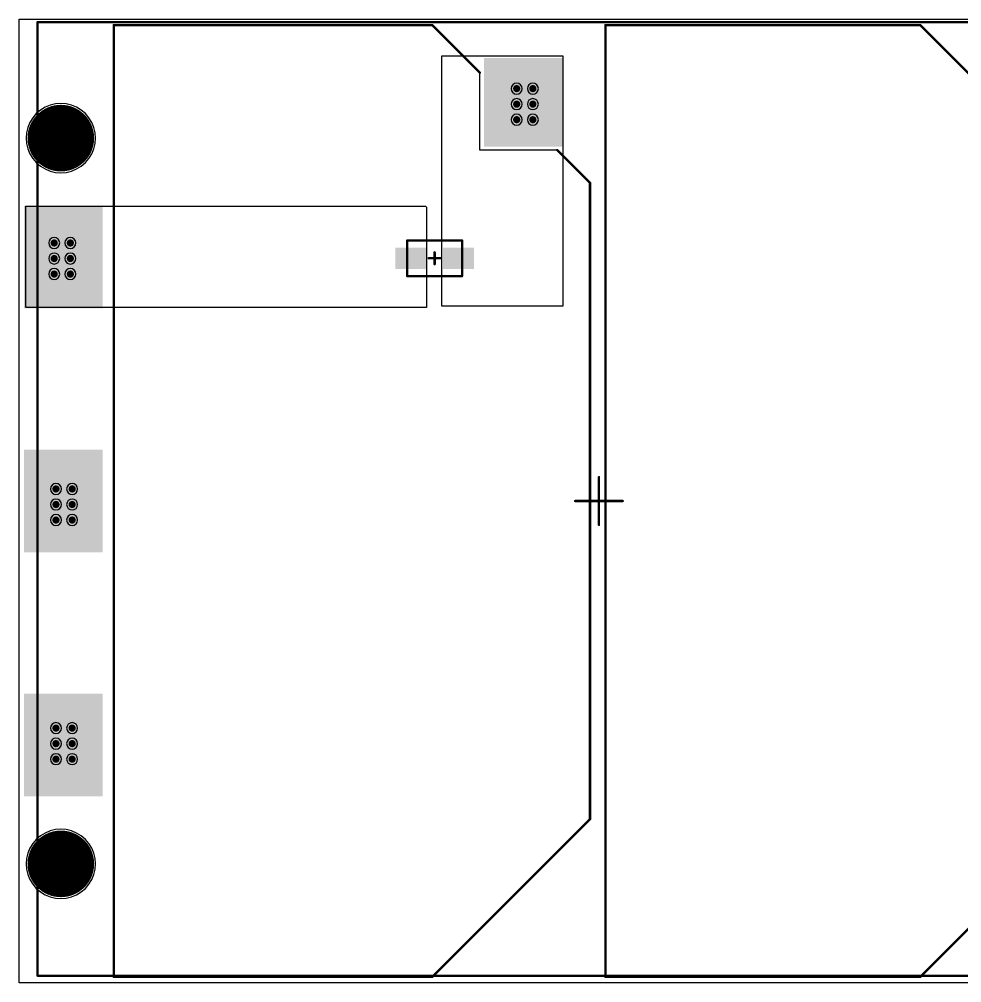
# Model space of a CAD drawing. Header units: millimetres. Extents: x 21 to 340, y 21 to 101.
# Drawn here: x 20.5 to 99.7, y 20.5 to 101.5 of the extents above; entities that cross this region are included whole.
import ezdxf

# ---------------------------------------------------------------- set-up
doc = ezdxf.new("R2010")
doc.units = ezdxf.units.MM
for name, color, linetype in [('BottomLayer', 5, 'Continuous'), ('BottomPaste', 16, 'Continuous'), ('BottomSolder', 6, 'Continuous'), ('Mechanical13', 56, 'Continuous'), ('Mechanical15', 56, 'Continuous'), ('MidLayer1', 16, 'Continuous'), ('MidLayer2', 76, 'Continuous'), ('MultiLayer', 9, 'Continuous'), ('PadHoleLayer', 156, 'Continuous'), ('TopLayer', 1, 'Continuous'), ('TopOverlay', 2, 'Continuous'), ('TopPaste', 8, 'Continuous'), ('TopSolder', 216, 'Continuous'), ('ViaHoleLayer', 16, 'Continuous')]:
    doc.layers.add(name, color=color, linetype=linetype)

# ---------------------------------------------------------------- blocks, each defined once
blk = doc.blocks.new('B340A_13_F_B_11')
at = {"layer": 'BottomLayer'}
for points in [[(-0.75, 0.85), (-3.25, 0.85), (-0.75, -0.85), (-3.25, -0.85)], [(3.25, 0.85), (0.75, 0.85), (3.25, -0.85), (0.75, -0.85)]]:
    blk.add_solid(points, dxfattribs=at)
at = {"layer": 'BottomPaste'}
for points in [[(-0.75, 0.85), (-3.25, 0.85), (-0.75, -0.85), (-3.25, -0.85)], [(3.25, 0.85), (0.75, 0.85), (3.25, -0.85), (0.75, -0.85)]]:
    blk.add_solid(points, dxfattribs=at)
at = {"layer": 'BottomSolder'}
for points in [[(-0.699, 0.901), (-3.301, 0.901), (-0.699, -0.901), (-3.301, -0.901)], [(3.301, 0.901), (0.699, 0.901), (3.301, -0.901), (0.699, -0.901)]]:
    blk.add_solid(points, dxfattribs=at)
at = {"layer": 'Mechanical13', "const_width": 0.2}
for points in [[(-2.3, 1.5), (2.3, 1.5)], [(-2.3, -1.5), (-2.3, 1.5)], [(2.3, -1.5), (2.3, 1.5)], [(-2.3, -1.5), (2.3, -1.5)]]:
    blk.add_lwpolyline(points, dxfattribs=at)
at = {"layer": 'Mechanical13', "const_width": 0.1}
for points in [[(-2.35, 1.5, 1), (-2.25, 1.5, 1)], [(-2.35, 1.5, 1), (-2.25, 1.5, 1)], [(2.25, 1.5, 1), (2.35, 1.5, 1)], [(2.25, 1.5, 1), (2.35, 1.5, 1)], [(-2.35, -1.5, 1), (-2.25, -1.5, 1)], [(-2.35, -1.5, 1), (-2.25, -1.5, 1)], [(2.25, -1.5, 1), (2.35, -1.5, 1)], [(2.25, -1.5, 1), (2.35, -1.5, 1)]]:
    blk.add_lwpolyline(points, format="xyb", close=True, dxfattribs=at)
at = {"layer": 'Mechanical15', "const_width": 0.2}
for points in [[(-0.5, 0), (0.5, 0)], [(0, -0.5), (0, 0.5)]]:
    blk.add_lwpolyline(points, dxfattribs=at)
at = {"layer": 'Mechanical15', "const_width": 0.1}
for points in [[(-0.55, 0, 1), (-0.45, 0, 1)], [(-0.05, 0.5, 1), (0.05, 0.5, 1)], [(0.45, 0, 1), (0.55, 0, 1)], [(-0.05, -0.5, 1), (0.05, -0.5, 1)]]:
    blk.add_lwpolyline(points, format="xyb", close=True, dxfattribs=at)
blk = doc.blocks.new('3G30A_2C_15')
at = {"layer": 'Mechanical13', "const_width": 0.2}
for points in [[(-40.25, -3.15), (-40.25, 91.15)], [(39.9, 91.15), (-40.25, 91.15)], [(39.9, -3.15), (39.9, 91.15)], [(39.9, -3.15), (-40.25, -3.15)]]:
    blk.add_lwpolyline(points, dxfattribs=at)
at = {"layer": 'Mechanical13', "const_width": 0.1}
for points in [[(-40.3, 91.15, 1), (-40.2, 91.15, 1)], [(-40.3, 91.15, 1), (-40.2, 91.15, 1)], [(39.85, 91.15, 1), (39.95, 91.15, 1)], [(39.85, 91.15, 1), (39.95, 91.15, 1)], [(-40.3, -3.15, 1), (-40.2, -3.15, 1)], [(-40.3, -3.15, 1), (-40.2, -3.15, 1)], [(39.85, -3.15, 1), (39.95, -3.15, 1)], [(39.85, -3.15, 1), (39.95, -3.15, 1)]]:
    blk.add_lwpolyline(points, format="xyb", close=True, dxfattribs=at)
at = {"layer": 'Mechanical15', "const_width": 0.2}
for points in [[(0, 42), (0, 46)], [(2, 44), (-2, 44)]]:
    blk.add_lwpolyline(points, dxfattribs=at)
at = {"layer": 'Mechanical15', "const_width": 0.1}
for points in [[(-0.05, 46, 1), (0.05, 46, 1)], [(-2.05, 44, 1), (-1.95, 44, 1)], [(1.95, 44, 1), (2.05, 44, 1)], [(-0.05, 42, 1), (0.05, 42, 1)]]:
    blk.add_lwpolyline(points, format="xyb", close=True, dxfattribs=at)
at = {"layer": 'PadHoleLayer'}
for points in [[(-10.25, 88.8), (-10.25, 88.8), (-10.25, 88.8), (-10.25, 88.8)], [(10.25, 88.8), (10.25, 88.8), (10.25, 88.8), (10.25, 88.8)], [(-33.52, 37.65), (-33.52, 37.65), (-33.52, 37.65), (-33.52, 37.65)], [(-20.5, -1), (-20.5, -1), (-20.5, -1), (-20.5, -1)], [(0, -1), (0, -1), (0, -1), (0, -1)], [(20.5, -1), (20.5, -1), (20.5, -1), (20.5, -1)]]:
    blk.add_lwpolyline(points, close=True, dxfattribs=at)
at = {"layer": 'TopLayer'}
for p, q in [((-26.45, 84.55), (-40, 71)), ((26.45, 84.55), (-26.45, 84.55)), ((40, 71), (26.45, 84.55)), ((-40, 71), (-40, 44.55)), ((40, 44.55), (40, 71)), ((-40, 44.55), (40, 44.55)), ((-26.75, 43.25), (-29.5, 40.5)), ((26.75, 43.25), (-26.75, 43.25)), ((40, 30), (26.75, 43.25)), ((-29.5, 40.5), (-29.5, 34)), ((-36, 34), (-40, 30)), ((-29.5, 34), (-36, 34)), ((-40, 30), (-40, 3.25)), ((40, 3.25), (40, 30)), ((-40, 3.25), (40, 3.25))]:
    blk.add_line(p, q, dxfattribs=at)
for points in [[(-6.575, 92.05), (-13.925, 92.05), (-6.575, 85.55), (-13.925, 85.55)], [(14.515, 92.05), (5.985, 92.05), (14.515, 85.55), (5.985, 85.55)], [(-29.845, 40.9), (-37.195, 40.9), (-29.845, 34.4), (-37.195, 34.4)], [(-16.235, 2.25), (-24.765, 2.25), (-16.235, -4.25), (-24.765, -4.25)], [(4.265, 2.25), (-4.265, 2.25), (4.265, -4.25), (-4.265, -4.25)], [(24.765, 2.25), (16.235, 2.25), (24.765, -4.25), (16.235, -4.25)]]:
    blk.add_solid(points, dxfattribs=at)
at = {"layer": 'TopOverlay', "const_width": 0.2}
for points in [[(-40, 71), (-26.45, 84.55)], [(26.45, 84.55), (-26.45, 84.55)], [(40, 71), (26.45, 84.55)], [(-40, 44.55), (-40, 71)], [(40, 44.55), (40, 71)], [(40, 44.55), (-40, 44.55)], [(-29.5, 40.5), (-26.75, 43.25)], [(26.75, 43.25), (-26.75, 43.25)], [(40, 30), (26.75, 43.25)], [(-40, 30), (-36, 34)], [(-40, 3.25), (-40, 30)], [(40, 3.25), (40, 30)], [(40, 3.25), (-40, 3.25)]]:
    blk.add_lwpolyline(points, dxfattribs=at)
at = {"layer": 'TopOverlay', "const_width": 0.1}
for points in [[(-26.5, 84.55, 1), (-26.4, 84.55, 1)], [(-26.5, 84.55, 1), (-26.4, 84.55, 1)], [(26.4, 84.55, 1), (26.5, 84.55, 1)], [(26.4, 84.55, 1), (26.5, 84.55, 1)], [(-40.05, 71, 1), (-39.95, 71, 1)], [(-40.05, 71, 1), (-39.95, 71, 1)], [(39.95, 71, 1), (40.05, 71, 1)], [(39.95, 71, 1), (40.05, 71, 1)], [(-40.05, 44.55, 1), (-39.95, 44.55, 1)], [(-40.05, 44.55, 1), (-39.95, 44.55, 1)], [(39.95, 44.55, 1), (40.05, 44.55, 1)], [(39.95, 44.55, 1), (40.05, 44.55, 1)], [(-26.8, 43.25, 1), (-26.7, 43.25, 1)], [(-26.8, 43.25, 1), (-26.7, 43.25, 1)], [(26.7, 43.25, 1), (26.8, 43.25, 1)], [(26.7, 43.25, 1), (26.8, 43.25, 1)], [(-29.55, 40.5, 1), (-29.45, 40.5, 1)], [(-36.05, 34, 1), (-35.95, 34, 1)], [(-40.05, 30, 1), (-39.95, 30, 1)], [(-40.05, 30, 1), (-39.95, 30, 1)], [(39.95, 30, 1), (40.05, 30, 1)], [(39.95, 30, 1), (40.05, 30, 1)], [(-40.05, 3.25, 1), (-39.95, 3.25, 1)], [(-40.05, 3.25, 1), (-39.95, 3.25, 1)], [(39.95, 3.25, 1), (40.05, 3.25, 1)], [(39.95, 3.25, 1), (40.05, 3.25, 1)]]:
    blk.add_lwpolyline(points, format="xyb", close=True, dxfattribs=at)
at = {"layer": 'TopPaste'}
for points in [[(-6.575, 92.05), (-13.925, 92.05), (-6.575, 85.55), (-13.925, 85.55)], [(14.515, 92.05), (5.985, 92.05), (14.515, 85.55), (5.985, 85.55)], [(-29.845, 40.9), (-37.195, 40.9), (-29.845, 34.4), (-37.195, 34.4)], [(-16.235, 2.25), (-24.765, 2.25), (-16.235, -4.25), (-24.765, -4.25)], [(4.265, 2.25), (-4.265, 2.25), (4.265, -4.25), (-4.265, -4.25)], [(24.765, 2.25), (16.235, 2.25), (24.765, -4.25), (16.235, -4.25)]]:
    blk.add_solid(points, dxfattribs=at)
at = {"layer": 'TopSolder'}
for points in [[(-6.524, 92.101), (-13.976, 92.101), (-6.524, 85.499), (-13.976, 85.499)], [(14.566, 92.101), (5.934, 92.101), (14.566, 85.499), (5.934, 85.499)], [(-29.794, 40.951), (-37.246, 40.951), (-29.794, 34.349), (-37.246, 34.349)], [(-16.184, 2.301), (-24.816, 2.301), (-16.184, -4.301), (-24.816, -4.301)], [(4.316, 2.301), (-4.316, 2.301), (4.316, -4.301), (-4.316, -4.301)], [(24.816, 2.301), (16.184, 2.301), (24.816, -4.301), (16.184, -4.301)]]:
    blk.add_solid(points, dxfattribs=at)

msp = doc.modelspace()

# ---------------------------------------------------------------- linework, layer by layer
at = {"layer": 'BottomLayer'}
for p, q in [((56, 77.375), (56, 98.425)), ((56, 98.425), (66.175, 98.425)), ((66.175, 98.425), (66.175, 77.375)), ((21.05, 85.775), (54.625, 85.775)), ((21.05, 77.285), (21.05, 85.775)), ((54.625, 85.775), (54.725, 85.695)), ((54.725, 85.695), (54.725, 77.275)), ((21.075, 77.275), (21.05, 77.285)), ((54.725, 77.275), (21.075, 77.275)), ((66.175, 77.375), (56, 77.375))]:
    msp.add_line(p, q, dxfattribs=at)
for points, const_width in [([(62.142, 95.661, 1), (62.442, 95.661, 1)], 0.3), ([(63.5, 95.661, 1), (63.8, 95.661, 1)], 0.3), ([(22.625, 91.5, 1), (25.375, 91.5, 1)], 2.75), ([(62.142, 94.356, 1), (62.442, 94.356, 1)], 0.3), ([(63.5, 94.356, 1), (63.8, 94.356, 1)], 0.3), ([(62.142, 93.05, 1), (62.442, 93.05, 1)], 0.3), ([(63.5, 93.05, 1), (63.8, 93.05, 1)], 0.3), ([(23.292, 82.686, 1), (23.592, 82.686, 1)], 0.3), ([(24.65, 82.686, 1), (24.95, 82.686, 1)], 0.3), ([(23.292, 81.381, 1), (23.592, 81.381, 1)], 0.3), ([(24.65, 81.381, 1), (24.95, 81.381, 1)], 0.3), ([(23.292, 80.075, 1), (23.592, 80.075, 1)], 0.3), ([(24.65, 80.075, 1), (24.95, 80.075, 1)], 0.3), ([(23.442, 62.011, 1), (23.742, 62.011, 1)], 0.3), ([(24.8, 62.011, 1), (25.1, 62.011, 1)], 0.3), ([(23.442, 60.706, 1), (23.742, 60.706, 1)], 0.3), ([(24.8, 60.706, 1), (25.1, 60.706, 1)], 0.3), ([(23.442, 59.4, 1), (23.742, 59.4, 1)], 0.3), ([(24.8, 59.4, 1), (25.1, 59.4, 1)], 0.3), ([(23.442, 41.911, 1), (23.742, 41.911, 1)], 0.3), ([(24.8, 41.911, 1), (25.1, 41.911, 1)], 0.3), ([(23.442, 40.606, 1), (23.742, 40.606, 1)], 0.3), ([(24.8, 40.606, 1), (25.1, 40.606, 1)], 0.3), ([(23.442, 39.3, 1), (23.742, 39.3, 1)], 0.3), ([(24.8, 39.3, 1), (25.1, 39.3, 1)], 0.3), ([(22.625, 30.5, 1), (25.375, 30.5, 1)], 2.75)]:
    msp.add_lwpolyline(points, format="xyb", close=True, dxfattribs=dict(at, const_width=const_width))
at = {"layer": 'BottomSolder', "const_width": 2.801}
for points in [[(22.6, 91.5, 1), (25.4, 91.5, 1)], [(22.6, 30.5, 1), (25.4, 30.5, 1)]]:
    msp.add_lwpolyline(points, format="xyb", close=True, dxfattribs=at)
at = {"layer": 'MidLayer1'}
for p, q in [((20.51, 20.51), (20.51, 101.49)), ((20.51, 101.49), (339.99, 101.49)), ((61.866, 95.838), (61.83, 95.661)), ((61.83, 95.661), (61.866, 95.485)), ((61.966, 95.987), (61.866, 95.838)), ((62.115, 96.087), (61.966, 95.987)), ((62.292, 96.122), (62.115, 96.087)), ((62.468, 96.087), (62.292, 96.122)), ((62.618, 95.987), (62.468, 96.087)), ((62.718, 95.838), (62.618, 95.987)), ((62.753, 95.661), (62.718, 95.838)), ((62.718, 95.485), (62.753, 95.661)), ((63.224, 95.838), (63.189, 95.661)), ((63.189, 95.661), (63.224, 95.485)), ((63.324, 95.987), (63.224, 95.838)), ((63.473, 96.087), (63.324, 95.987)), ((63.65, 96.122), (63.473, 96.087)), ((63.827, 96.087), (63.65, 96.122)), ((63.976, 95.987), (63.827, 96.087)), ((64.076, 95.838), (63.976, 95.987)), ((64.111, 95.661), (64.076, 95.838)), ((64.076, 95.485), (64.111, 95.661)), ((61.866, 95.485), (61.966, 95.335)), ((61.966, 95.335), (62.115, 95.235)), ((62.115, 94.782), (61.966, 94.682)), ((62.115, 95.235), (62.292, 95.2)), ((62.292, 94.817), (62.115, 94.782)), ((62.292, 95.2), (62.468, 95.235)), ((62.468, 94.782), (62.292, 94.817)), ((62.468, 95.235), (62.618, 95.335)), ((62.618, 94.682), (62.468, 94.782)), ((62.618, 95.335), (62.718, 95.485)), ((63.224, 95.485), (63.324, 95.335)), ((63.324, 95.335), (63.473, 95.235)), ((63.473, 94.782), (63.324, 94.682)), ((63.473, 95.235), (63.65, 95.2)), ((63.65, 94.817), (63.473, 94.782)), ((63.65, 95.2), (63.827, 95.235)), ((63.827, 94.782), (63.65, 94.817)), ((63.827, 95.235), (63.976, 95.335)), ((63.976, 94.682), (63.827, 94.782)), ((63.976, 95.335), (64.076, 95.485)), ((22.678, 94.094), (22.289, 93.855)), ((23.1, 94.269), (22.678, 94.094)), ((23.545, 94.376), (23.1, 94.269)), ((24, 94.411), (23.545, 94.376)), ((24.455, 94.376), (24, 94.411)), ((24.9, 94.269), (24.455, 94.376)), ((25.322, 94.094), (24.9, 94.269)), ((25.711, 93.855), (25.322, 94.094)), ((61.866, 94.532), (61.83, 94.356)), ((61.83, 94.356), (61.866, 94.179)), ((61.966, 94.682), (61.866, 94.532)), ((61.866, 94.179), (61.966, 94.029)), ((61.966, 94.029), (62.115, 93.929)), ((62.468, 93.929), (62.618, 94.029)), ((62.718, 94.532), (62.618, 94.682)), ((62.618, 94.029), (62.718, 94.179)), ((62.753, 94.356), (62.718, 94.532)), ((62.718, 94.179), (62.753, 94.356)), ((63.224, 94.532), (63.189, 94.356)), ((63.189, 94.356), (63.224, 94.179)), ((63.324, 94.682), (63.224, 94.532)), ((63.224, 94.179), (63.324, 94.029)), ((63.324, 94.029), (63.473, 93.929)), ((63.827, 93.929), (63.976, 94.029)), ((64.076, 94.532), (63.976, 94.682)), ((63.976, 94.029), (64.076, 94.179)), ((64.111, 94.356), (64.076, 94.532)), ((64.076, 94.179), (64.111, 94.356)), ((21.645, 93.211), (21.406, 92.822)), ((21.941, 93.559), (21.645, 93.211)), ((22.289, 93.855), (21.941, 93.559)), ((26.059, 93.559), (25.711, 93.855)), ((26.355, 93.211), (26.059, 93.559)), ((26.594, 92.822), (26.355, 93.211)), ((61.866, 93.227), (61.83, 93.05)), ((61.966, 93.376), (61.866, 93.227)), ((62.115, 93.476), (61.966, 93.376)), ((62.115, 93.929), (62.292, 93.894)), ((62.292, 93.511), (62.115, 93.476)), ((62.292, 93.894), (62.468, 93.929)), ((62.468, 93.476), (62.292, 93.511)), ((62.618, 93.376), (62.468, 93.476)), ((62.718, 93.227), (62.618, 93.376)), ((62.753, 93.05), (62.718, 93.227)), ((63.224, 93.227), (63.189, 93.05)), ((63.324, 93.376), (63.224, 93.227)), ((63.473, 93.476), (63.324, 93.376)), ((63.473, 93.929), (63.65, 93.894)), ((63.65, 93.511), (63.473, 93.476)), ((63.65, 93.894), (63.827, 93.929)), ((63.827, 93.476), (63.65, 93.511)), ((63.976, 93.376), (63.827, 93.476)), ((64.076, 93.227), (63.976, 93.376)), ((64.111, 93.05), (64.076, 93.227)), ((21.231, 92.4), (21.124, 91.955)), ((21.406, 92.822), (21.231, 92.4)), ((26.769, 92.4), (26.594, 92.822)), ((26.876, 91.955), (26.769, 92.4)), ((61.83, 93.05), (61.866, 92.873)), ((61.866, 92.873), (61.966, 92.724)), ((61.966, 92.724), (62.115, 92.624)), ((62.115, 92.624), (62.292, 92.589)), ((62.292, 92.589), (62.468, 92.624)), ((62.468, 92.624), (62.618, 92.724)), ((62.618, 92.724), (62.718, 92.873)), ((62.718, 92.873), (62.753, 93.05)), ((63.189, 93.05), (63.224, 92.873)), ((63.224, 92.873), (63.324, 92.724)), ((63.324, 92.724), (63.473, 92.624)), ((63.473, 92.624), (63.65, 92.589)), ((63.65, 92.589), (63.827, 92.624)), ((63.827, 92.624), (63.976, 92.724)), ((63.976, 92.724), (64.076, 92.873)), ((64.076, 92.873), (64.111, 93.05)), ((21.124, 91.955), (21.089, 91.5)), ((26.911, 91.5), (26.876, 91.955)), ((21.089, 91.5), (21.124, 91.045)), ((21.124, 91.045), (21.231, 90.6)), ((26.769, 90.6), (26.876, 91.045)), ((26.876, 91.045), (26.911, 91.5)), ((21.231, 90.6), (21.406, 90.178)), ((21.406, 90.178), (21.645, 89.789)), ((26.355, 89.789), (26.594, 90.178)), ((26.594, 90.178), (26.769, 90.6)), ((21.645, 89.789), (21.941, 89.441)), ((21.941, 89.441), (22.289, 89.145)), ((22.289, 89.145), (22.678, 88.906)), ((25.322, 88.906), (25.711, 89.145)), ((25.711, 89.145), (26.059, 89.441)), ((26.059, 89.441), (26.355, 89.789)), ((22.678, 88.906), (23.1, 88.731)), ((23.1, 88.731), (23.545, 88.624)), ((23.545, 88.624), (24, 88.589)), ((24, 88.589), (24.455, 88.624)), ((24.455, 88.624), (24.9, 88.731)), ((24.9, 88.731), (25.322, 88.906)), ((23.1, 33.269), (22.678, 33.094)), ((23.545, 33.376), (23.1, 33.269)), ((24, 33.411), (23.545, 33.376)), ((24.455, 33.376), (24, 33.411)), ((24.9, 33.269), (24.455, 33.376)), ((25.322, 33.094), (24.9, 33.269)), ((21.941, 32.559), (21.645, 32.211)), ((22.289, 32.855), (21.941, 32.559)), ((22.678, 33.094), (22.289, 32.855)), ((25.711, 32.855), (25.322, 33.094)), ((26.059, 32.559), (25.711, 32.855)), ((26.355, 32.211), (26.059, 32.559)), ((21.406, 31.822), (21.231, 31.4)), ((21.645, 32.211), (21.406, 31.822)), ((26.594, 31.822), (26.355, 32.211)), ((26.769, 31.4), (26.594, 31.822)), ((21.124, 30.955), (21.089, 30.5)), ((21.231, 31.4), (21.124, 30.955)), ((26.876, 30.955), (26.769, 31.4)), ((26.911, 30.5), (26.876, 30.955)), ((21.089, 30.5), (21.124, 30.045)), ((21.124, 30.045), (21.231, 29.6)), ((26.769, 29.6), (26.876, 30.045)), ((26.876, 30.045), (26.911, 30.5)), ((21.231, 29.6), (21.406, 29.178)), ((21.406, 29.178), (21.645, 28.789)), ((26.355, 28.789), (26.594, 29.178)), ((26.594, 29.178), (26.769, 29.6)), ((21.645, 28.789), (21.941, 28.441)), ((21.941, 28.441), (22.289, 28.145)), ((25.711, 28.145), (26.059, 28.441)), ((26.059, 28.441), (26.355, 28.789)), ((22.289, 28.145), (22.678, 27.906)), ((22.678, 27.906), (23.1, 27.731)), ((23.1, 27.731), (23.545, 27.624)), ((23.545, 27.624), (24, 27.589)), ((24, 27.589), (24.455, 27.624)), ((24.455, 27.624), (24.9, 27.731)), ((24.9, 27.731), (25.322, 27.906)), ((25.322, 27.906), (25.711, 28.145)), ((339.99, 20.51), (20.51, 20.51))]:
    msp.add_line(p, q, dxfattribs=at)
for points, const_width in [([(62.142, 95.661, 1), (62.442, 95.661, 1)], 0.3), ([(63.5, 95.661, 1), (63.8, 95.661, 1)], 0.3), ([(22.625, 91.5, 1), (25.375, 91.5, 1)], 2.75), ([(62.142, 94.356, 1), (62.442, 94.356, 1)], 0.3), ([(63.5, 94.356, 1), (63.8, 94.356, 1)], 0.3), ([(62.142, 93.05, 1), (62.442, 93.05, 1)], 0.3), ([(63.5, 93.05, 1), (63.8, 93.05, 1)], 0.3), ([(23.292, 82.686, 1), (23.592, 82.686, 1)], 0.3), ([(24.65, 82.686, 1), (24.95, 82.686, 1)], 0.3), ([(23.292, 81.381, 1), (23.592, 81.381, 1)], 0.3), ([(24.65, 81.381, 1), (24.95, 81.381, 1)], 0.3), ([(23.292, 80.075, 1), (23.592, 80.075, 1)], 0.3), ([(24.65, 80.075, 1), (24.95, 80.075, 1)], 0.3), ([(23.442, 62.011, 1), (23.742, 62.011, 1)], 0.3), ([(24.8, 62.011, 1), (25.1, 62.011, 1)], 0.3), ([(23.442, 60.706, 1), (23.742, 60.706, 1)], 0.3), ([(24.8, 60.706, 1), (25.1, 60.706, 1)], 0.3), ([(23.442, 59.4, 1), (23.742, 59.4, 1)], 0.3), ([(24.8, 59.4, 1), (25.1, 59.4, 1)], 0.3), ([(23.442, 41.911, 1), (23.742, 41.911, 1)], 0.3), ([(24.8, 41.911, 1), (25.1, 41.911, 1)], 0.3), ([(23.442, 40.606, 1), (23.742, 40.606, 1)], 0.3), ([(24.8, 40.606, 1), (25.1, 40.606, 1)], 0.3), ([(23.442, 39.3, 1), (23.742, 39.3, 1)], 0.3), ([(24.8, 39.3, 1), (25.1, 39.3, 1)], 0.3), ([(22.625, 30.5, 1), (25.375, 30.5, 1)], 2.75)]:
    msp.add_lwpolyline(points, format="xyb", close=True, dxfattribs=dict(at, const_width=const_width))
at = {"layer": 'MidLayer2'}
for p, q in [((20.51, 20.51), (20.51, 101.49)), ((20.51, 101.49), (339.99, 101.49)), ((61.866, 95.838), (61.83, 95.661)), ((61.83, 95.661), (61.866, 95.485)), ((61.966, 95.987), (61.866, 95.838)), ((62.115, 96.087), (61.966, 95.987)), ((62.292, 96.122), (62.115, 96.087)), ((62.468, 96.087), (62.292, 96.122)), ((62.618, 95.987), (62.468, 96.087)), ((62.718, 95.838), (62.618, 95.987)), ((62.753, 95.661), (62.718, 95.838)), ((62.718, 95.485), (62.753, 95.661)), ((63.224, 95.838), (63.189, 95.661)), ((63.189, 95.661), (63.224, 95.485)), ((63.324, 95.987), (63.224, 95.838)), ((63.473, 96.087), (63.324, 95.987)), ((63.65, 96.122), (63.473, 96.087)), ((63.827, 96.087), (63.65, 96.122)), ((63.976, 95.987), (63.827, 96.087)), ((64.076, 95.838), (63.976, 95.987)), ((64.111, 95.661), (64.076, 95.838)), ((64.076, 95.485), (64.111, 95.661)), ((61.866, 95.485), (61.966, 95.335)), ((61.966, 95.335), (62.115, 95.235)), ((62.115, 94.782), (61.966, 94.682)), ((62.115, 95.235), (62.292, 95.2)), ((62.292, 94.817), (62.115, 94.782)), ((62.292, 95.2), (62.468, 95.235)), ((62.468, 94.782), (62.292, 94.817)), ((62.468, 95.235), (62.618, 95.335)), ((62.618, 94.682), (62.468, 94.782)), ((62.618, 95.335), (62.718, 95.485)), ((63.224, 95.485), (63.324, 95.335)), ((63.324, 95.335), (63.473, 95.235)), ((63.473, 94.782), (63.324, 94.682)), ((63.473, 95.235), (63.65, 95.2)), ((63.65, 94.817), (63.473, 94.782)), ((63.65, 95.2), (63.827, 95.235)), ((63.827, 94.782), (63.65, 94.817)), ((63.827, 95.235), (63.976, 95.335)), ((63.976, 94.682), (63.827, 94.782)), ((63.976, 95.335), (64.076, 95.485)), ((22.678, 94.094), (22.289, 93.855)), ((23.1, 94.269), (22.678, 94.094)), ((23.545, 94.376), (23.1, 94.269)), ((24, 94.411), (23.545, 94.376)), ((24.455, 94.376), (24, 94.411)), ((24.9, 94.269), (24.455, 94.376)), ((25.322, 94.094), (24.9, 94.269)), ((25.711, 93.855), (25.322, 94.094)), ((61.866, 94.532), (61.83, 94.356)), ((61.83, 94.356), (61.866, 94.179)), ((61.966, 94.682), (61.866, 94.532)), ((61.866, 94.179), (61.966, 94.029)), ((61.966, 94.029), (62.115, 93.929)), ((62.468, 93.929), (62.618, 94.029)), ((62.718, 94.532), (62.618, 94.682)), ((62.618, 94.029), (62.718, 94.179)), ((62.753, 94.356), (62.718, 94.532)), ((62.718, 94.179), (62.753, 94.356)), ((63.224, 94.532), (63.189, 94.356)), ((63.189, 94.356), (63.224, 94.179)), ((63.324, 94.682), (63.224, 94.532)), ((63.224, 94.179), (63.324, 94.029)), ((63.324, 94.029), (63.473, 93.929)), ((63.827, 93.929), (63.976, 94.029)), ((64.076, 94.532), (63.976, 94.682)), ((63.976, 94.029), (64.076, 94.179)), ((64.111, 94.356), (64.076, 94.532)), ((64.076, 94.179), (64.111, 94.356)), ((21.645, 93.211), (21.406, 92.822)), ((21.941, 93.559), (21.645, 93.211)), ((22.289, 93.855), (21.941, 93.559)), ((26.059, 93.559), (25.711, 93.855)), ((26.355, 93.211), (26.059, 93.559)), ((26.594, 92.822), (26.355, 93.211)), ((61.866, 93.227), (61.83, 93.05)), ((61.966, 93.376), (61.866, 93.227)), ((62.115, 93.476), (61.966, 93.376)), ((62.115, 93.929), (62.292, 93.894)), ((62.292, 93.511), (62.115, 93.476)), ((62.292, 93.894), (62.468, 93.929)), ((62.468, 93.476), (62.292, 93.511)), ((62.618, 93.376), (62.468, 93.476)), ((62.718, 93.227), (62.618, 93.376)), ((62.753, 93.05), (62.718, 93.227)), ((63.224, 93.227), (63.189, 93.05)), ((63.324, 93.376), (63.224, 93.227)), ((63.473, 93.476), (63.324, 93.376)), ((63.473, 93.929), (63.65, 93.894)), ((63.65, 93.511), (63.473, 93.476)), ((63.65, 93.894), (63.827, 93.929)), ((63.827, 93.476), (63.65, 93.511)), ((63.976, 93.376), (63.827, 93.476)), ((64.076, 93.227), (63.976, 93.376)), ((64.111, 93.05), (64.076, 93.227)), ((21.231, 92.4), (21.124, 91.955)), ((21.406, 92.822), (21.231, 92.4)), ((26.769, 92.4), (26.594, 92.822)), ((26.876, 91.955), (26.769, 92.4)), ((61.83, 93.05), (61.866, 92.873)), ((61.866, 92.873), (61.966, 92.724)), ((61.966, 92.724), (62.115, 92.624)), ((62.115, 92.624), (62.292, 92.589)), ((62.292, 92.589), (62.468, 92.624)), ((62.468, 92.624), (62.618, 92.724)), ((62.618, 92.724), (62.718, 92.873)), ((62.718, 92.873), (62.753, 93.05)), ((63.189, 93.05), (63.224, 92.873)), ((63.224, 92.873), (63.324, 92.724)), ((63.324, 92.724), (63.473, 92.624)), ((63.473, 92.624), (63.65, 92.589)), ((63.65, 92.589), (63.827, 92.624)), ((63.827, 92.624), (63.976, 92.724)), ((63.976, 92.724), (64.076, 92.873)), ((64.076, 92.873), (64.111, 93.05)), ((21.124, 91.955), (21.089, 91.5)), ((26.911, 91.5), (26.876, 91.955)), ((21.089, 91.5), (21.124, 91.045)), ((21.124, 91.045), (21.231, 90.6)), ((26.769, 90.6), (26.876, 91.045)), ((26.876, 91.045), (26.911, 91.5)), ((21.231, 90.6), (21.406, 90.178)), ((21.406, 90.178), (21.645, 89.789)), ((26.355, 89.789), (26.594, 90.178)), ((26.594, 90.178), (26.769, 90.6)), ((21.645, 89.789), (21.941, 89.441)), ((21.941, 89.441), (22.289, 89.145)), ((22.289, 89.145), (22.678, 88.906)), ((25.322, 88.906), (25.711, 89.145)), ((25.711, 89.145), (26.059, 89.441)), ((26.059, 89.441), (26.355, 89.789)), ((22.678, 88.906), (23.1, 88.731)), ((23.1, 88.731), (23.545, 88.624)), ((23.545, 88.624), (24, 88.589)), ((24, 88.589), (24.455, 88.624)), ((24.455, 88.624), (24.9, 88.731)), ((24.9, 88.731), (25.322, 88.906)), ((23.016, 82.863), (22.98, 82.686)), ((22.98, 82.686), (23.016, 82.51)), ((23.116, 83.012), (23.016, 82.863)), ((23.265, 83.112), (23.116, 83.012)), ((23.442, 83.147), (23.265, 83.112)), ((23.618, 83.112), (23.442, 83.147)), ((23.768, 83.012), (23.618, 83.112)), ((23.868, 82.863), (23.768, 83.012)), ((23.903, 82.686), (23.868, 82.863)), ((23.868, 82.51), (23.903, 82.686)), ((24.374, 82.863), (24.339, 82.686)), ((24.339, 82.686), (24.374, 82.51)), ((24.474, 83.012), (24.374, 82.863)), ((24.623, 83.112), (24.474, 83.012)), ((24.8, 83.147), (24.623, 83.112)), ((24.977, 83.112), (24.8, 83.147)), ((25.126, 83.012), (24.977, 83.112)), ((25.226, 82.863), (25.126, 83.012)), ((25.261, 82.686), (25.226, 82.863)), ((25.226, 82.51), (25.261, 82.686)), ((23.016, 82.51), (23.116, 82.36)), ((23.116, 82.36), (23.265, 82.26)), ((23.265, 81.807), (23.116, 81.707)), ((23.265, 82.26), (23.442, 82.225)), ((23.442, 81.842), (23.265, 81.807)), ((23.442, 82.225), (23.618, 82.26)), ((23.618, 81.807), (23.442, 81.842)), ((23.618, 82.26), (23.768, 82.36)), ((23.768, 81.707), (23.618, 81.807)), ((23.768, 82.36), (23.868, 82.51)), ((24.374, 82.51), (24.474, 82.36)), ((24.474, 82.36), (24.623, 82.26)), ((24.623, 81.807), (24.474, 81.707)), ((24.623, 82.26), (24.8, 82.225)), ((24.8, 81.842), (24.623, 81.807)), ((24.8, 82.225), (24.977, 82.26)), ((24.977, 81.807), (24.8, 81.842)), ((24.977, 82.26), (25.126, 82.36)), ((25.126, 81.707), (24.977, 81.807)), ((25.126, 82.36), (25.226, 82.51)), ((23.016, 81.557), (22.98, 81.381)), ((22.98, 81.381), (23.016, 81.204)), ((23.116, 81.707), (23.016, 81.557)), ((23.016, 81.204), (23.116, 81.054)), ((23.116, 81.054), (23.265, 80.954)), ((23.618, 80.954), (23.768, 81.054)), ((23.868, 81.557), (23.768, 81.707)), ((23.768, 81.054), (23.868, 81.204)), ((23.903, 81.381), (23.868, 81.557)), ((23.868, 81.204), (23.903, 81.381)), ((24.374, 81.557), (24.339, 81.381)), ((24.339, 81.381), (24.374, 81.204)), ((24.474, 81.707), (24.374, 81.557)), ((24.374, 81.204), (24.474, 81.054)), ((24.474, 81.054), (24.623, 80.954)), ((24.977, 80.954), (25.126, 81.054)), ((25.226, 81.557), (25.126, 81.707)), ((25.126, 81.054), (25.226, 81.204)), ((25.261, 81.381), (25.226, 81.557)), ((25.226, 81.204), (25.261, 81.381)), ((23.016, 80.252), (22.98, 80.075)), ((23.116, 80.401), (23.016, 80.252)), ((23.265, 80.501), (23.116, 80.401)), ((23.265, 80.954), (23.442, 80.919)), ((23.442, 80.536), (23.265, 80.501)), ((23.442, 80.919), (23.618, 80.954)), ((23.618, 80.501), (23.442, 80.536)), ((23.768, 80.401), (23.618, 80.501)), ((23.868, 80.252), (23.768, 80.401)), ((23.903, 80.075), (23.868, 80.252)), ((24.374, 80.252), (24.339, 80.075)), ((24.474, 80.401), (24.374, 80.252)), ((24.623, 80.501), (24.474, 80.401)), ((24.623, 80.954), (24.8, 80.919)), ((24.8, 80.536), (24.623, 80.501)), ((24.8, 80.919), (24.977, 80.954)), ((24.977, 80.501), (24.8, 80.536)), ((25.126, 80.401), (24.977, 80.501)), ((25.226, 80.252), (25.126, 80.401)), ((25.261, 80.075), (25.226, 80.252)), ((22.98, 80.075), (23.016, 79.898)), ((23.016, 79.898), (23.116, 79.749)), ((23.116, 79.749), (23.265, 79.649)), ((23.265, 79.649), (23.442, 79.614)), ((23.442, 79.614), (23.618, 79.649)), ((23.618, 79.649), (23.768, 79.749)), ((23.768, 79.749), (23.868, 79.898)), ((23.868, 79.898), (23.903, 80.075)), ((24.339, 80.075), (24.374, 79.898)), ((24.374, 79.898), (24.474, 79.749)), ((24.474, 79.749), (24.623, 79.649)), ((24.623, 79.649), (24.8, 79.614)), ((24.8, 79.614), (24.977, 79.649)), ((24.977, 79.649), (25.126, 79.749)), ((25.126, 79.749), (25.226, 79.898)), ((25.226, 79.898), (25.261, 80.075)), ((23.415, 62.437), (23.266, 62.337)), ((23.592, 62.472), (23.415, 62.437)), ((23.768, 62.437), (23.592, 62.472)), ((23.918, 62.337), (23.768, 62.437)), ((24.773, 62.437), (24.624, 62.337)), ((24.95, 62.472), (24.773, 62.437)), ((25.127, 62.437), (24.95, 62.472)), ((25.276, 62.337), (25.127, 62.437)), ((23.166, 62.188), (23.13, 62.011)), ((23.13, 62.011), (23.166, 61.835)), ((23.266, 62.337), (23.166, 62.188)), ((23.166, 61.835), (23.266, 61.685)), ((23.266, 61.685), (23.415, 61.585)), ((23.415, 61.585), (23.592, 61.55)), ((23.592, 61.55), (23.768, 61.585)), ((23.768, 61.585), (23.918, 61.685)), ((24.018, 62.188), (23.918, 62.337)), ((23.918, 61.685), (24.018, 61.835)), ((24.053, 62.011), (24.018, 62.188)), ((24.018, 61.835), (24.053, 62.011)), ((24.524, 62.188), (24.489, 62.011)), ((24.489, 62.011), (24.524, 61.835)), ((24.624, 62.337), (24.524, 62.188)), ((24.524, 61.835), (24.624, 61.685)), ((24.624, 61.685), (24.773, 61.585)), ((24.773, 61.585), (24.95, 61.55)), ((24.95, 61.55), (25.127, 61.585)), ((25.127, 61.585), (25.276, 61.685)), ((25.376, 62.188), (25.276, 62.337)), ((25.276, 61.685), (25.376, 61.835)), ((25.411, 62.011), (25.376, 62.188)), ((25.376, 61.835), (25.411, 62.011)), ((23.166, 60.882), (23.13, 60.706)), ((23.266, 61.032), (23.166, 60.882)), ((23.415, 61.132), (23.266, 61.032)), ((23.592, 61.167), (23.415, 61.132)), ((23.768, 61.132), (23.592, 61.167)), ((23.918, 61.032), (23.768, 61.132)), ((24.018, 60.882), (23.918, 61.032)), ((24.053, 60.706), (24.018, 60.882)), ((24.524, 60.882), (24.489, 60.706)), ((24.624, 61.032), (24.524, 60.882)), ((24.773, 61.132), (24.624, 61.032)), ((24.95, 61.167), (24.773, 61.132)), ((25.127, 61.132), (24.95, 61.167)), ((25.276, 61.032), (25.127, 61.132)), ((25.376, 60.882), (25.276, 61.032)), ((25.411, 60.706), (25.376, 60.882)), ((23.13, 60.706), (23.166, 60.529)), ((23.166, 60.529), (23.266, 60.379)), ((23.266, 60.379), (23.415, 60.279)), ((23.415, 60.279), (23.592, 60.244)), ((23.592, 60.244), (23.768, 60.279)), ((23.768, 60.279), (23.918, 60.379)), ((23.918, 60.379), (24.018, 60.529)), ((24.018, 60.529), (24.053, 60.706)), ((24.489, 60.706), (24.524, 60.529)), ((24.524, 60.529), (24.624, 60.379)), ((24.624, 60.379), (24.773, 60.279)), ((24.773, 60.279), (24.95, 60.244)), ((24.95, 60.244), (25.127, 60.279)), ((25.127, 60.279), (25.276, 60.379)), ((25.276, 60.379), (25.376, 60.529)), ((25.376, 60.529), (25.411, 60.706)), ((23.166, 59.577), (23.13, 59.4)), ((23.13, 59.4), (23.166, 59.223)), ((23.266, 59.726), (23.166, 59.577)), ((23.166, 59.223), (23.266, 59.074)), ((23.415, 59.826), (23.266, 59.726)), ((23.592, 59.861), (23.415, 59.826)), ((23.768, 59.826), (23.592, 59.861)), ((23.918, 59.726), (23.768, 59.826)), ((24.018, 59.577), (23.918, 59.726)), ((23.918, 59.074), (24.018, 59.223)), ((24.053, 59.4), (24.018, 59.577)), ((24.018, 59.223), (24.053, 59.4)), ((24.524, 59.577), (24.489, 59.4)), ((24.489, 59.4), (24.524, 59.223)), ((24.624, 59.726), (24.524, 59.577)), ((24.524, 59.223), (24.624, 59.074)), ((24.773, 59.826), (24.624, 59.726)), ((24.95, 59.861), (24.773, 59.826)), ((25.127, 59.826), (24.95, 59.861)), ((25.276, 59.726), (25.127, 59.826)), ((25.376, 59.577), (25.276, 59.726)), ((25.276, 59.074), (25.376, 59.223)), ((25.411, 59.4), (25.376, 59.577)), ((25.376, 59.223), (25.411, 59.4)), ((23.266, 59.074), (23.415, 58.974)), ((23.415, 58.974), (23.592, 58.939)), ((23.592, 58.939), (23.768, 58.974)), ((23.768, 58.974), (23.918, 59.074)), ((24.624, 59.074), (24.773, 58.974)), ((24.773, 58.974), (24.95, 58.939)), ((24.95, 58.939), (25.127, 58.974)), ((25.127, 58.974), (25.276, 59.074)), ((23.266, 42.237), (23.166, 42.088)), ((23.415, 42.337), (23.266, 42.237)), ((23.592, 42.372), (23.415, 42.337)), ((23.768, 42.337), (23.592, 42.372)), ((23.918, 42.237), (23.768, 42.337)), ((24.018, 42.088), (23.918, 42.237)), ((24.624, 42.237), (24.524, 42.088)), ((24.773, 42.337), (24.624, 42.237)), ((24.95, 42.372), (24.773, 42.337)), ((25.127, 42.337), (24.95, 42.372)), ((25.276, 42.237), (25.127, 42.337)), ((25.376, 42.088), (25.276, 42.237)), ((23.166, 42.088), (23.13, 41.911)), ((23.13, 41.911), (23.166, 41.735)), ((23.166, 41.735), (23.266, 41.585)), ((23.266, 41.585), (23.415, 41.485)), ((23.415, 41.485), (23.592, 41.45)), ((23.592, 41.45), (23.768, 41.485)), ((23.768, 41.485), (23.918, 41.585)), ((23.918, 41.585), (24.018, 41.735)), ((24.053, 41.911), (24.018, 42.088)), ((24.018, 41.735), (24.053, 41.911)), ((24.524, 42.088), (24.489, 41.911)), ((24.489, 41.911), (24.524, 41.735)), ((24.524, 41.735), (24.624, 41.585)), ((24.624, 41.585), (24.773, 41.485)), ((24.773, 41.485), (24.95, 41.45)), ((24.95, 41.45), (25.127, 41.485)), ((25.127, 41.485), (25.276, 41.585)), ((25.276, 41.585), (25.376, 41.735)), ((25.411, 41.911), (25.376, 42.088)), ((25.376, 41.735), (25.411, 41.911)), ((23.166, 40.782), (23.13, 40.606)), ((23.13, 40.606), (23.166, 40.429)), ((23.266, 40.932), (23.166, 40.782)), ((23.415, 41.032), (23.266, 40.932)), ((23.592, 41.067), (23.415, 41.032)), ((23.768, 41.032), (23.592, 41.067)), ((23.918, 40.932), (23.768, 41.032)), ((24.018, 40.782), (23.918, 40.932)), ((24.053, 40.606), (24.018, 40.782)), ((24.018, 40.429), (24.053, 40.606)), ((24.524, 40.782), (24.489, 40.606)), ((24.489, 40.606), (24.524, 40.429)), ((24.624, 40.932), (24.524, 40.782)), ((24.773, 41.032), (24.624, 40.932)), ((24.95, 41.067), (24.773, 41.032)), ((25.127, 41.032), (24.95, 41.067)), ((25.276, 40.932), (25.127, 41.032)), ((25.376, 40.782), (25.276, 40.932)), ((25.411, 40.606), (25.376, 40.782)), ((25.376, 40.429), (25.411, 40.606)), ((23.166, 40.429), (23.266, 40.279)), ((23.266, 40.279), (23.415, 40.179)), ((23.415, 39.726), (23.266, 39.626)), ((23.415, 40.179), (23.592, 40.144)), ((23.592, 39.761), (23.415, 39.726)), ((23.592, 40.144), (23.768, 40.179)), ((23.768, 39.726), (23.592, 39.761)), ((23.768, 40.179), (23.918, 40.279)), ((23.918, 39.626), (23.768, 39.726)), ((23.918, 40.279), (24.018, 40.429)), ((24.524, 40.429), (24.624, 40.279)), ((24.624, 40.279), (24.773, 40.179)), ((24.773, 39.726), (24.624, 39.626)), ((24.773, 40.179), (24.95, 40.144)), ((24.95, 39.761), (24.773, 39.726)), ((24.95, 40.144), (25.127, 40.179)), ((25.127, 39.726), (24.95, 39.761)), ((25.127, 40.179), (25.276, 40.279)), ((25.276, 39.626), (25.127, 39.726)), ((25.276, 40.279), (25.376, 40.429)), ((23.166, 39.477), (23.13, 39.3)), ((23.13, 39.3), (23.166, 39.123)), ((23.266, 39.626), (23.166, 39.477)), ((23.166, 39.123), (23.266, 38.974)), ((23.266, 38.974), (23.415, 38.874)), ((23.415, 38.874), (23.592, 38.839)), ((23.592, 38.839), (23.768, 38.874)), ((23.768, 38.874), (23.918, 38.974)), ((24.018, 39.477), (23.918, 39.626)), ((23.918, 38.974), (24.018, 39.123)), ((24.053, 39.3), (24.018, 39.477)), ((24.018, 39.123), (24.053, 39.3)), ((24.524, 39.477), (24.489, 39.3)), ((24.489, 39.3), (24.524, 39.123)), ((24.624, 39.626), (24.524, 39.477)), ((24.524, 39.123), (24.624, 38.974)), ((24.624, 38.974), (24.773, 38.874)), ((24.773, 38.874), (24.95, 38.839)), ((24.95, 38.839), (25.127, 38.874)), ((25.127, 38.874), (25.276, 38.974)), ((25.376, 39.477), (25.276, 39.626)), ((25.276, 38.974), (25.376, 39.123)), ((25.411, 39.3), (25.376, 39.477)), ((25.376, 39.123), (25.411, 39.3)), ((23.1, 33.269), (22.678, 33.094)), ((23.545, 33.376), (23.1, 33.269)), ((24, 33.411), (23.545, 33.376)), ((24.455, 33.376), (24, 33.411)), ((24.9, 33.269), (24.455, 33.376)), ((25.322, 33.094), (24.9, 33.269)), ((21.941, 32.559), (21.645, 32.211)), ((22.289, 32.855), (21.941, 32.559)), ((22.678, 33.094), (22.289, 32.855)), ((25.711, 32.855), (25.322, 33.094)), ((26.059, 32.559), (25.711, 32.855)), ((26.355, 32.211), (26.059, 32.559)), ((21.406, 31.822), (21.231, 31.4)), ((21.645, 32.211), (21.406, 31.822)), ((26.594, 31.822), (26.355, 32.211)), ((26.769, 31.4), (26.594, 31.822)), ((21.124, 30.955), (21.089, 30.5)), ((21.231, 31.4), (21.124, 30.955)), ((26.876, 30.955), (26.769, 31.4)), ((26.911, 30.5), (26.876, 30.955)), ((21.089, 30.5), (21.124, 30.045)), ((21.124, 30.045), (21.231, 29.6)), ((26.769, 29.6), (26.876, 30.045)), ((26.876, 30.045), (26.911, 30.5)), ((21.231, 29.6), (21.406, 29.178)), ((21.406, 29.178), (21.645, 28.789)), ((26.355, 28.789), (26.594, 29.178)), ((26.594, 29.178), (26.769, 29.6)), ((21.645, 28.789), (21.941, 28.441)), ((21.941, 28.441), (22.289, 28.145)), ((25.711, 28.145), (26.059, 28.441)), ((26.059, 28.441), (26.355, 28.789)), ((22.289, 28.145), (22.678, 27.906)), ((22.678, 27.906), (23.1, 27.731)), ((23.1, 27.731), (23.545, 27.624)), ((23.545, 27.624), (24, 27.589)), ((24, 27.589), (24.455, 27.624)), ((24.455, 27.624), (24.9, 27.731)), ((24.9, 27.731), (25.322, 27.906)), ((25.322, 27.906), (25.711, 28.145)), ((339.99, 20.51), (20.51, 20.51))]:
    msp.add_line(p, q, dxfattribs=at)
for points, const_width in [([(62.142, 95.661, 1), (62.442, 95.661, 1)], 0.3), ([(63.5, 95.661, 1), (63.8, 95.661, 1)], 0.3), ([(22.625, 91.5, 1), (25.375, 91.5, 1)], 2.75), ([(62.142, 94.356, 1), (62.442, 94.356, 1)], 0.3), ([(63.5, 94.356, 1), (63.8, 94.356, 1)], 0.3), ([(62.142, 93.05, 1), (62.442, 93.05, 1)], 0.3), ([(63.5, 93.05, 1), (63.8, 93.05, 1)], 0.3), ([(23.292, 82.686, 1), (23.592, 82.686, 1)], 0.3), ([(24.65, 82.686, 1), (24.95, 82.686, 1)], 0.3), ([(23.292, 81.381, 1), (23.592, 81.381, 1)], 0.3), ([(24.65, 81.381, 1), (24.95, 81.381, 1)], 0.3), ([(23.292, 80.075, 1), (23.592, 80.075, 1)], 0.3), ([(24.65, 80.075, 1), (24.95, 80.075, 1)], 0.3), ([(23.442, 62.011, 1), (23.742, 62.011, 1)], 0.3), ([(24.8, 62.011, 1), (25.1, 62.011, 1)], 0.3), ([(23.442, 60.706, 1), (23.742, 60.706, 1)], 0.3), ([(24.8, 60.706, 1), (25.1, 60.706, 1)], 0.3), ([(23.442, 59.4, 1), (23.742, 59.4, 1)], 0.3), ([(24.8, 59.4, 1), (25.1, 59.4, 1)], 0.3), ([(23.442, 41.911, 1), (23.742, 41.911, 1)], 0.3), ([(24.8, 41.911, 1), (25.1, 41.911, 1)], 0.3), ([(23.442, 40.606, 1), (23.742, 40.606, 1)], 0.3), ([(24.8, 40.606, 1), (25.1, 40.606, 1)], 0.3), ([(23.442, 39.3, 1), (23.742, 39.3, 1)], 0.3), ([(24.8, 39.3, 1), (25.1, 39.3, 1)], 0.3), ([(22.625, 30.5, 1), (25.375, 30.5, 1)], 2.75)]:
    msp.add_lwpolyline(points, format="xyb", close=True, dxfattribs=dict(at, const_width=const_width))
at = {"layer": 'MultiLayer'}
for points, const_width in [([(62.142, 95.661, 1), (62.442, 95.661, 1)], 0.3), ([(63.5, 95.661, 1), (63.8, 95.661, 1)], 0.3), ([(22.625, 91.5, 1), (25.375, 91.5, 1)], 2.75), ([(62.142, 94.356, 1), (62.442, 94.356, 1)], 0.3), ([(63.5, 94.356, 1), (63.8, 94.356, 1)], 0.3), ([(62.142, 93.05, 1), (62.442, 93.05, 1)], 0.3), ([(63.5, 93.05, 1), (63.8, 93.05, 1)], 0.3), ([(23.292, 82.686, 1), (23.592, 82.686, 1)], 0.3), ([(24.65, 82.686, 1), (24.95, 82.686, 1)], 0.3), ([(23.292, 81.381, 1), (23.592, 81.381, 1)], 0.3), ([(24.65, 81.381, 1), (24.95, 81.381, 1)], 0.3), ([(23.292, 80.075, 1), (23.592, 80.075, 1)], 0.3), ([(24.65, 80.075, 1), (24.95, 80.075, 1)], 0.3), ([(23.442, 62.011, 1), (23.742, 62.011, 1)], 0.3), ([(24.8, 62.011, 1), (25.1, 62.011, 1)], 0.3), ([(23.442, 60.706, 1), (23.742, 60.706, 1)], 0.3), ([(24.8, 60.706, 1), (25.1, 60.706, 1)], 0.3), ([(23.442, 59.4, 1), (23.742, 59.4, 1)], 0.3), ([(24.8, 59.4, 1), (25.1, 59.4, 1)], 0.3), ([(23.442, 41.911, 1), (23.742, 41.911, 1)], 0.3), ([(24.8, 41.911, 1), (25.1, 41.911, 1)], 0.3), ([(23.442, 40.606, 1), (23.742, 40.606, 1)], 0.3), ([(24.8, 40.606, 1), (25.1, 40.606, 1)], 0.3), ([(23.442, 39.3, 1), (23.742, 39.3, 1)], 0.3), ([(24.8, 39.3, 1), (25.1, 39.3, 1)], 0.3), ([(22.625, 30.5, 1), (25.375, 30.5, 1)], 2.75)]:
    msp.add_lwpolyline(points, format="xyb", close=True, dxfattribs=dict(at, const_width=const_width))
at = {"layer": 'TopLayer'}
for points, const_width in [([(62.142, 95.661, 1), (62.442, 95.661, 1)], 0.3), ([(63.5, 95.661, 1), (63.8, 95.661, 1)], 0.3), ([(22.625, 91.5, 1), (25.375, 91.5, 1)], 2.75), ([(62.142, 94.356, 1), (62.442, 94.356, 1)], 0.3), ([(63.5, 94.356, 1), (63.8, 94.356, 1)], 0.3), ([(62.142, 93.05, 1), (62.442, 93.05, 1)], 0.3), ([(63.5, 93.05, 1), (63.8, 93.05, 1)], 0.3), ([(23.292, 82.686, 1), (23.592, 82.686, 1)], 0.3), ([(24.65, 82.686, 1), (24.95, 82.686, 1)], 0.3), ([(23.292, 81.381, 1), (23.592, 81.381, 1)], 0.3), ([(24.65, 81.381, 1), (24.95, 81.381, 1)], 0.3), ([(23.292, 80.075, 1), (23.592, 80.075, 1)], 0.3), ([(24.65, 80.075, 1), (24.95, 80.075, 1)], 0.3), ([(23.442, 62.011, 1), (23.742, 62.011, 1)], 0.3), ([(24.8, 62.011, 1), (25.1, 62.011, 1)], 0.3), ([(23.442, 60.706, 1), (23.742, 60.706, 1)], 0.3), ([(24.8, 60.706, 1), (25.1, 60.706, 1)], 0.3), ([(23.442, 59.4, 1), (23.742, 59.4, 1)], 0.3), ([(24.8, 59.4, 1), (25.1, 59.4, 1)], 0.3), ([(23.442, 41.911, 1), (23.742, 41.911, 1)], 0.3), ([(24.8, 41.911, 1), (25.1, 41.911, 1)], 0.3), ([(23.442, 40.606, 1), (23.742, 40.606, 1)], 0.3), ([(24.8, 40.606, 1), (25.1, 40.606, 1)], 0.3), ([(23.442, 39.3, 1), (23.742, 39.3, 1)], 0.3), ([(24.8, 39.3, 1), (25.1, 39.3, 1)], 0.3), ([(22.625, 30.5, 1), (25.375, 30.5, 1)], 2.75)]:
    msp.add_lwpolyline(points, format="xyb", close=True, dxfattribs=dict(at, const_width=const_width))
at = {"layer": 'TopSolder', "const_width": 2.801}
for points in [[(22.6, 91.5, 1), (25.4, 91.5, 1)], [(22.6, 30.5, 1), (25.4, 30.5, 1)]]:
    msp.add_lwpolyline(points, format="xyb", close=True, dxfattribs=at)
at = {"layer": 'ViaHoleLayer'}
for points, const_width in [([(62.217, 95.661, 1), (62.367, 95.661, 1)], 0.15), ([(63.575, 95.661, 1), (63.725, 95.661, 1)], 0.15), ([(62.217, 94.356, 1), (62.367, 94.356, 1)], 0.15), ([(63.575, 94.356, 1), (63.725, 94.356, 1)], 0.15), ([(62.217, 93.05, 1), (62.367, 93.05, 1)], 0.15), ([(63.575, 93.05, 1), (63.725, 93.05, 1)], 0.15), ([(23.375, 91.5, 1), (24.625, 91.5, 1)], 1.25), ([(23.367, 82.686, 1), (23.517, 82.686, 1)], 0.15), ([(24.725, 82.686, 1), (24.875, 82.686, 1)], 0.15), ([(23.367, 81.381, 1), (23.517, 81.381, 1)], 0.15), ([(24.725, 81.381, 1), (24.875, 81.381, 1)], 0.15), ([(23.367, 80.075, 1), (23.517, 80.075, 1)], 0.15), ([(24.725, 80.075, 1), (24.875, 80.075, 1)], 0.15), ([(23.517, 62.011, 1), (23.667, 62.011, 1)], 0.15), ([(24.875, 62.011, 1), (25.025, 62.011, 1)], 0.15), ([(23.517, 60.706, 1), (23.667, 60.706, 1)], 0.15), ([(24.875, 60.706, 1), (25.025, 60.706, 1)], 0.15), ([(23.517, 59.4, 1), (23.667, 59.4, 1)], 0.15), ([(24.875, 59.4, 1), (25.025, 59.4, 1)], 0.15), ([(23.517, 41.911, 1), (23.667, 41.911, 1)], 0.15), ([(24.875, 41.911, 1), (25.025, 41.911, 1)], 0.15), ([(23.517, 40.606, 1), (23.667, 40.606, 1)], 0.15), ([(24.875, 40.606, 1), (25.025, 40.606, 1)], 0.15), ([(23.517, 39.3, 1), (23.667, 39.3, 1)], 0.15), ([(24.875, 39.3, 1), (25.025, 39.3, 1)], 0.15), ([(23.375, 30.5, 1), (24.625, 30.5, 1)], 1.25)]:
    msp.add_lwpolyline(points, format="xyb", close=True, dxfattribs=dict(at, const_width=const_width))

# ---------------------------------------------------------------- block references
for name, p, rotation in [('3G30A_2C_15', (25.2, 61), 270), ('B340A_13_F_B_11', (55.4, 81.4), 360)]:
    msp.add_blockref(name, p, dxfattribs=dict(rotation=rotation))

doc.saveas('drawing.dxf')
